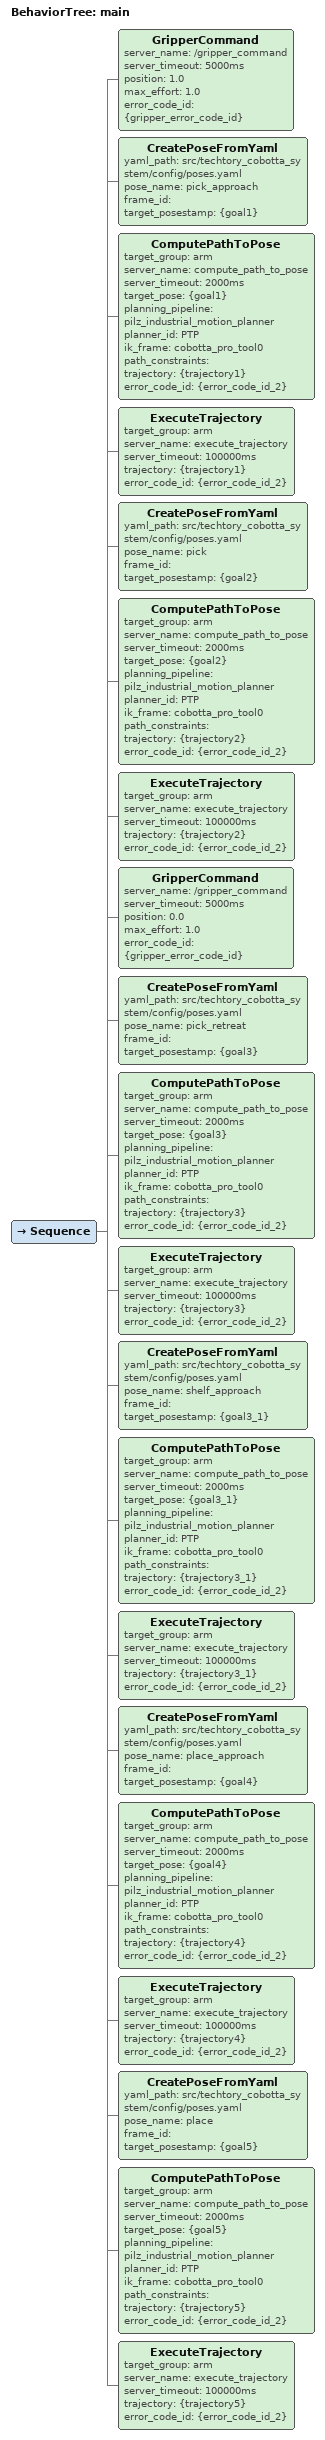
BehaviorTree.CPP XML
<?xml version="1.0" encoding="UTF-8"?>
<root BTCPP_format="4"
      main_tree_to_execute="main">
  <BehaviorTree ID="main">
      <Sequence>
      <!-- Open the gripper before approaching the object.
           Schunk EGP40 driver: position 1.0 = open, 0.0 = close (binary). -->
      <GripperCommand server_name="/gripper_command"
                      server_timeout="5000ms"
                      position="1.0"
                      max_effort="1.0"
                      error_code_id="{gripper_error_code_id}"/>
      <CreatePoseFromYaml yaml_path="src/techtory_cobotta_system/config/poses.yaml"
                            pose_name="pick_approach"
                            frame_id=""
                            target_posestamp="{goal1}"/>
      <ComputePathToPose target_group="arm"
                         server_name="compute_path_to_pose"
                         server_timeout="2000ms"
                         target_pose="{goal1}"
                         planning_pipeline="pilz_industrial_motion_planner"
                         planner_id="PTP"
                         ik_frame="cobotta_pro_tool0"
                         path_constraints=""
                         trajectory="{trajectory1}"
                         error_code_id="{error_code_id_2}"/>
      <ExecuteTrajectory target_group="arm"
                         server_name="execute_trajectory"
                         server_timeout="100000ms"
                         trajectory="{trajectory1}"
                         error_code_id="{error_code_id_2}"/>
        <CreatePoseFromYaml yaml_path="src/techtory_cobotta_system/config/poses.yaml"
                            pose_name="pick"
                            frame_id=""
                            target_posestamp="{goal2}"/>
      <ComputePathToPose target_group="arm"
                         server_name="compute_path_to_pose"
                         server_timeout="2000ms"
                         target_pose="{goal2}"
                         planning_pipeline="pilz_industrial_motion_planner"
                         planner_id="PTP"
                         ik_frame="cobotta_pro_tool0"
                         path_constraints=""
                         trajectory="{trajectory2}"
                         error_code_id="{error_code_id_2}"/>
      <ExecuteTrajectory target_group="arm"
                         server_name="execute_trajectory"
                         server_timeout="100000ms"
                         trajectory="{trajectory2}"
                         error_code_id="{error_code_id_2}"/>
      <GripperCommand server_name="/gripper_command"
                      server_timeout="5000ms"
                      position="0.0"
                      max_effort="1.0"
                      error_code_id="{gripper_error_code_id}"/>
        <CreatePoseFromYaml yaml_path="src/techtory_cobotta_system/config/poses.yaml"
                            pose_name="pick_retreat"
                            frame_id=""
                            target_posestamp="{goal3}"/>
      <ComputePathToPose target_group="arm"
                         server_name="compute_path_to_pose"
                         server_timeout="2000ms"
                         target_pose="{goal3}"
                         planning_pipeline="pilz_industrial_motion_planner"
                         planner_id="PTP"
                         ik_frame="cobotta_pro_tool0"
                         path_constraints=""
                         trajectory="{trajectory3}"
                         error_code_id="{error_code_id_2}"/>
      <ExecuteTrajectory target_group="arm"
                         server_name="execute_trajectory"
                         server_timeout="100000ms"
                         trajectory="{trajectory3}"
                         error_code_id="{error_code_id_2}"/>

      <CreatePoseFromYaml yaml_path="src/techtory_cobotta_system/config/poses.yaml"
                            pose_name="shelf_approach"
                            frame_id=""
                            target_posestamp="{goal3_1}"/>
      <ComputePathToPose target_group="arm"
                         server_name="compute_path_to_pose"
                         server_timeout="2000ms"
                         target_pose="{goal3_1}"
                         planning_pipeline="pilz_industrial_motion_planner"
                         planner_id="PTP"
                         ik_frame="cobotta_pro_tool0"
                         path_constraints=""
                         trajectory="{trajectory3_1}"
                         error_code_id="{error_code_id_2}"/>
      <ExecuteTrajectory target_group="arm"
                         server_name="execute_trajectory"
                         server_timeout="100000ms"
                         trajectory="{trajectory3_1}"
                         error_code_id="{error_code_id_2}"/>

      <CreatePoseFromYaml yaml_path="src/techtory_cobotta_system/config/poses.yaml"
                            pose_name="place_approach"
                            frame_id=""
                            target_posestamp="{goal4}"/>
      <ComputePathToPose target_group="arm"
                         server_name="compute_path_to_pose"
                         server_timeout="2000ms"
                         target_pose="{goal4}"
                         planning_pipeline="pilz_industrial_motion_planner"
                         planner_id="PTP"
                         ik_frame="cobotta_pro_tool0"
                         path_constraints=""
                         trajectory="{trajectory4}"
                         error_code_id="{error_code_id_2}"/>
      <ExecuteTrajectory target_group="arm"
                         server_name="execute_trajectory"
                         server_timeout="100000ms"
                         trajectory="{trajectory4}"
                         error_code_id="{error_code_id_2}"/>

      <CreatePoseFromYaml yaml_path="src/techtory_cobotta_system/config/poses.yaml"
                            pose_name="place"
                            frame_id=""
                            target_posestamp="{goal5}"/>
      <ComputePathToPose target_group="arm"
                         server_name="compute_path_to_pose"
                         server_timeout="2000ms"
                         target_pose="{goal5}"
                         planning_pipeline="pilz_industrial_motion_planner"
                         planner_id="PTP"
                         ik_frame="cobotta_pro_tool0"
                         path_constraints=""
                         trajectory="{trajectory5}"
                         error_code_id="{error_code_id_2}"/>
      <ExecuteTrajectory target_group="arm"
                         server_name="execute_trajectory"
                         server_timeout="100000ms"
                         trajectory="{trajectory5}"
                         error_code_id="{error_code_id_2}"/>

      </Sequence>
  </BehaviorTree>

</root>
